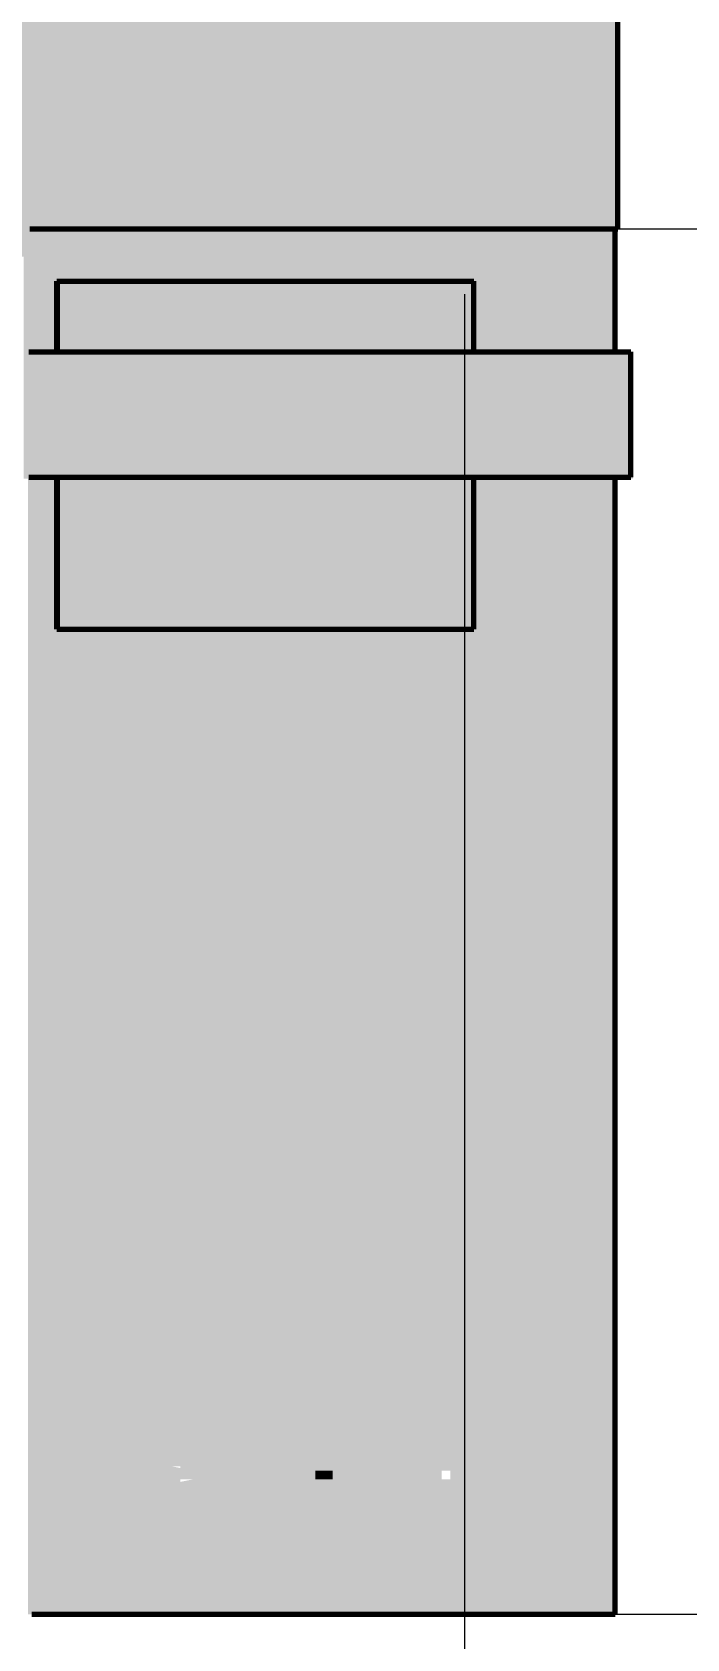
# Model space of a CAD drawing. Header units: millimetres. Extents: x 0 to 2208, y 0 to 420.
# Drawn here: x 2010.1 to 2025.14, y 228.43 to 265.36 of the extents above; entities that cross this region are included whole.
import ezdxf

# ---------------------------------------------------------------- set-up
doc = ezdxf.new("R2010")
doc.units = ezdxf.units.MM
for name, color, linetype, lineweight in [('01-VISIBLE', 7, 'CONTINUOUS', 70), ('04-COTA', 3, 'CONTINUOUS', 18), ('13-GRAFICA', 30, 'CONTINUOUS', 18)]:
    doc.layers.add(name, color=color, linetype=linetype, lineweight=lineweight)
doc.styles.add('ISO3098', font='isocpeur.ttf')
doc.dimstyles.new('FLAMA-IRAM', dxfattribs={"dimtxt": 3.5, "dimasz": 3.5, "dimexe": 2, "dimexo": 1.5, "dimgap": 1, "dimtad": 1, "dimdec": 1, "dimtxsty": 'ISO3098', "dimblk": 'IRAM_FLECHA', "dimblk1": 'IRAM_FLECHA', "dimblk2": 'IRAM_FLECHA', "dimcen": 2.5, "dimclrd": 256, "dimclre": 256, "dimclrt": 256, "dimazin": 3, "dimtfac": 1, "dimtmove": 0, "dimatfit": 3, "dimlwd": 18, "dimlwe": 18})

# ---------------------------------------------------------------- blocks, each defined once
blk = doc.blocks.new('IRAM_FLECHA')
blk.add_solid([(0, 0), (-1, 0.125), (-1, -0.125)])

msp = doc.modelspace()

# ---------------------------------------------------------------- hatches: boundary and pattern name
at = {"layer": '13-GRAFICA', "true_color": 0xb21820}
h = msp.add_hatch(color=7, dxfattribs=at)
h.dxf.hatch_style = 1
h.paths.add_polyline_path([(2023.403, 325.6), (2023.403, 325.5), (2023.503, 325.5), (2023.503, 258), (2020.203, 258), (2020.203, 259.6), (2010.703, 259.6), (2010.703, 258), (2009.903, 258), (2009.903, 260.2), (2005.603, 260.2), (2005.603, 260.8), (2023.403, 260.8), (2023.403, 305.6), (2005.603, 305.6), (2005.603, 325.2), (2005.003, 325.2), (2005.003, 305.6), (1987.203, 305.6), (1987.203, 325.6)])
at = {"layer": '13-GRAFICA', "true_color": 0xffffff}
h = msp.add_hatch(color=7, dxfattribs=at)
h.dxf.hatch_style = 1
h.paths.add_polyline_path([(1987.203, 260.8), (1987.203, 305.6), (2023.403, 305.6), (2023.403, 260.8)])
at = {"layer": '13-GRAFICA', "true_color": 0x00468c}
h = msp.add_hatch(color=7, dxfattribs=at)
h.dxf.hatch_style = 1
h.paths.add_polyline_path([(2013.072, 263.648), (2013.064, 263.561), (2013.052, 263.475), (2013.034, 263.391), (2013.011, 263.307), (2012.983, 263.226), (2012.95, 263.146), (2012.913, 263.07), (2012.871, 262.996), (2012.825, 262.925), (2012.774, 262.858), (2012.72, 262.794), (2012.662, 262.735), (2012.6, 262.679), (2012.535, 262.629), (2012.467, 262.583), (2012.396, 262.542), (2012.323, 262.506), (2012.248, 262.475), (2012.17, 262.45), (2012.092, 262.43), (2012.012, 262.416), (2011.931, 262.407), (2011.85, 262.404), (2011.768, 262.407), (2011.687, 262.416), (2011.607, 262.43), (2011.527, 262.45), (2011.448, 262.475), (2011.371, 262.506), (2011.297, 262.542), (2011.224, 262.583), (2011.154, 262.629), (2011.087, 262.679), (2011.023, 262.735), (2010.962, 262.794), (2010.906, 262.858), (2010.853, 262.925), (2010.805, 262.996), (2010.761, 263.07), (2010.721, 263.146), (2010.687, 263.226), (2010.658, 263.307), (2010.634, 263.391), (2010.615, 263.475), (2010.601, 263.561), (2010.593, 263.648), (2010.59, 263.735), (2010.593, 263.822), (2010.601, 263.909), (2010.615, 263.995), (2010.634, 264.079), (2010.658, 264.163), (2010.687, 264.244), (2010.721, 264.323), (2010.761, 264.4), (2010.805, 264.474), (2010.853, 264.545), (2010.906, 264.612), (2010.962, 264.676), (2011.023, 264.735), (2011.087, 264.79), (2011.154, 264.841), (2011.224, 264.887), (2011.297, 264.928), (2011.371, 264.964), (2011.448, 264.995), (2011.527, 265.02), (2011.607, 265.04), (2011.687, 265.054), (2011.768, 265.063), (2011.85, 265.065), (2011.931, 265.063), (2012.012, 265.054), (2012.092, 265.04), (2012.17, 265.02), (2012.248, 264.995), (2012.323, 264.964), (2012.396, 264.928), (2012.467, 264.887), (2012.535, 264.841), (2012.6, 264.79), (2012.662, 264.735), (2012.72, 264.676), (2012.774, 264.612), (2012.825, 264.545), (2012.871, 264.474), (2012.913, 264.4), (2012.95, 264.323), (2012.983, 264.244), (2013.011, 264.163), (2013.034, 264.079), (2013.052, 263.995), (2013.064, 263.909), (2013.072, 263.822), (2013.075, 263.735)])
at = {"layer": '13-GRAFICA', "true_color": 0x191919}
h = msp.add_hatch(color=7, dxfattribs=at)
h.dxf.hatch_style = 1
h.paths.add_polyline_path([(2018.463, 263.648), (2018.457, 263.561), (2018.447, 263.475), (2018.433, 263.391), (2018.416, 263.307), (2018.394, 263.226), (2018.369, 263.146), (2018.34, 263.07), (2018.308, 262.996), (2018.272, 262.925), (2018.233, 262.858), (2018.191, 262.794), (2018.145, 262.735), (2018.097, 262.679), (2018.046, 262.629), (2017.993, 262.583), (2017.937, 262.542), (2017.88, 262.506), (2017.82, 262.475), (2017.759, 262.45), (2017.697, 262.43), (2017.634, 262.416), (2017.569, 262.407), (2017.504, 262.404), (2017.439, 262.407), (2017.374, 262.416), (2017.309, 262.43), (2017.245, 262.45), (2017.182, 262.475), (2017.12, 262.506), (2017.059, 262.542), (2017, 262.583), (2016.943, 262.629), (2016.888, 262.679), (2016.836, 262.735), (2016.786, 262.794), (2016.74, 262.858), (2016.696, 262.925), (2016.657, 262.996), (2016.62, 263.07), (2016.588, 263.146), (2016.56, 263.226), (2016.536, 263.307), (2016.516, 263.391), (2016.5, 263.475), (2016.489, 263.561), (2016.482, 263.648), (2016.48, 263.735), (2016.482, 263.822), (2016.489, 263.909), (2016.5, 263.995), (2016.516, 264.079), (2016.536, 264.163), (2016.56, 264.244), (2016.588, 264.323), (2016.62, 264.4), (2016.657, 264.474), (2016.696, 264.545), (2016.74, 264.612), (2016.786, 264.676), (2016.836, 264.735), (2016.888, 264.79), (2016.943, 264.841), (2017, 264.887), (2017.059, 264.928), (2017.12, 264.964), (2017.182, 264.995), (2017.245, 265.02), (2017.309, 265.04), (2017.374, 265.054), (2017.439, 265.063), (2017.504, 265.065), (2017.569, 265.063), (2017.634, 265.054), (2017.697, 265.04), (2017.759, 265.02), (2017.82, 264.995), (2017.88, 264.964), (2017.937, 264.928), (2017.993, 264.887), (2018.046, 264.841), (2018.097, 264.79), (2018.145, 264.735), (2018.191, 264.676), (2018.233, 264.612), (2018.272, 264.545), (2018.308, 264.474), (2018.34, 264.4), (2018.369, 264.323), (2018.394, 264.244), (2018.416, 264.163), (2018.433, 264.079), (2018.447, 263.995), (2018.457, 263.909), (2018.463, 263.822), (2018.465, 263.735)])
at = {"layer": '13-GRAFICA', "true_color": 0xc81e2d}
h = msp.add_hatch(color=7, dxfattribs=at)
h.dxf.hatch_style = 1
h.paths.add_polyline_path([(1987.301, 262.004), (1987.446, 262.004), (1987.625, 262.004), (1987.836, 262.004), (1988.081, 262.004), (1988.358, 262.004), (1988.668, 262.004), (1989.008, 262.004), (1989.379, 262.004), (1989.78, 262.004), (1990.21, 262.004), (1990.669, 262.004), (1991.155, 262.004), (1991.668, 262.004), (1992.207, 262.004), (1992.77, 262.004), (1993.357, 262.004), (1993.966, 262.004), (1994.596, 262.004), (1995.247, 262.004), (1995.917, 262.004), (1996.605, 262.004), (1997.308, 262.004), (1998.027, 262.004), (1998.76, 262.004), (1999.505, 262.004), (2000.261, 262.004), (2001.027, 262.004), (2001.8, 262.004), (2002.581, 262.004), (2003.366, 262.004), (2004.155, 262.004), (2004.947, 262.004), (2005.739, 262.004), (2006.531, 262.004), (2007.32, 262.004), (2008.105, 262.004), (2008.886, 262.004), (2009.659, 262.004), (2010.425, 262.004), (2011.181, 262.004), (2011.926, 262.004), (2012.659, 262.004), (2013.378, 262.004), (2014.081, 262.004), (2014.769, 262.004), (2015.439, 262.004), (2016.09, 262.004), (2016.72, 262.004), (2017.329, 262.004), (2017.916, 262.004), (2018.479, 262.004), (2019.018, 262.004), (2019.531, 262.004), (2020.017, 262.004), (2020.476, 262.004), (2020.906, 262.004), (2021.307, 262.004), (2021.678, 262.004), (2022.018, 262.004), (2022.328, 262.004), (2022.605, 262.004), (2022.85, 262.004), (2023.061, 262.004), (2023.24, 262.004), (2023.385, 262.004), (2023.403, 262.004), (2023.403, 260.804), (2023.385, 260.804), (2023.24, 260.804), (2023.061, 260.804), (2022.85, 260.804), (2022.605, 260.804), (2022.328, 260.804), (2022.018, 260.804), (2021.678, 260.804), (2021.307, 260.804), (2020.906, 260.804), (2020.476, 260.804), (2020.017, 260.804), (2019.531, 260.804), (2019.018, 260.804), (2018.479, 260.804), (2017.916, 260.804), (2017.329, 260.804), (2016.72, 260.804), (2016.09, 260.804), (2015.439, 260.804), (2014.769, 260.804), (2014.081, 260.804), (2013.378, 260.804), (2012.659, 260.804), (2011.926, 260.804), (2011.181, 260.804), (2010.425, 260.804), (2009.659, 260.804), (2008.886, 260.804), (2008.105, 260.804), (2007.32, 260.804), (2006.531, 260.804), (2005.739, 260.804), (2004.947, 260.804), (2004.155, 260.804), (2003.366, 260.804), (2002.581, 260.804), (2001.8, 260.804), (2001.027, 260.804), (2000.261, 260.804), (1999.505, 260.804), (1998.76, 260.804), (1998.027, 260.804), (1997.308, 260.804), (1996.605, 260.804), (1995.917, 260.804), (1995.247, 260.804), (1994.596, 260.804), (1993.966, 260.804), (1993.357, 260.804), (1992.77, 260.804), (1992.207, 260.804), (1991.668, 260.804), (1991.155, 260.804), (1990.669, 260.804), (1990.21, 260.804), (1989.78, 260.804), (1989.379, 260.804), (1989.008, 260.804), (1988.668, 260.804), (1988.358, 260.804), (1988.081, 260.804), (1987.836, 260.804), (1987.625, 260.804), (1987.446, 260.804), (1987.301, 260.804), (1987.203, 260.804), (1987.203, 262.004)])
at = {"layer": '13-GRAFICA', "true_color": 0xf7c8d7}
h = msp.add_hatch(color=7, dxfattribs=at)
h.dxf.hatch_style = 1
h.paths.add_polyline_path([(2010.703, 259.6), (2010.803, 259.6), (2010.803, 258), (2010.803, 255.1), (2010.803, 251.6), (2010.703, 251.6)])
h = msp.add_hatch(color=7, dxfattribs=at)
h.dxf.hatch_style = 1
h.paths.add_polyline_path([(2014.303, 259.6), (2014.303, 258), (2010.803, 258), (2010.803, 259.6)])
h = msp.add_hatch(color=7, dxfattribs=at)
h.dxf.hatch_style = 1
h.paths.add_polyline_path([(2020.203, 259.6), (2020.203, 258), (2014.403, 258), (2014.403, 255.1), (2020.203, 255.1), (2020.203, 251.6), (2014.303, 251.6), (2014.303, 255.1), (2014.303, 258), (2014.303, 259.6)])
at = {"layer": '13-GRAFICA', "true_color": 0x005eaa}
h = msp.add_hatch(color=7, dxfattribs=at)
h.dxf.hatch_style = 1
h.paths.add_polyline_path([(2016.337, 258.09), (2016.391, 258.192), (2016.452, 258.29), (2016.519, 258.383), (2016.592, 258.472), (2016.67, 258.557), (2016.755, 258.635), (2016.844, 258.708), (2016.937, 258.775), (2017.035, 258.836), (2017.137, 258.89), (2017.241, 258.938), (2017.349, 258.979), (2017.459, 259.012), (2017.572, 259.038), (2017.685, 259.057), (2017.8, 259.068), (2017.915, 259.072), (2018.03, 259.068), (2018.145, 259.057), (2018.258, 259.038), (2018.371, 259.012), (2018.481, 258.979), (2018.589, 258.938), (2018.693, 258.89), (2018.795, 258.836), (2018.893, 258.775), (2018.986, 258.708), (2019.075, 258.635), (2019.16, 258.557), (2019.238, 258.472), (2019.311, 258.383), (2019.378, 258.29), (2019.439, 258.192), (2019.493, 258.09), (2019.534, 258), (2016.296, 258)])
at = {"layer": '13-GRAFICA', "true_color": 0x202020}
h = msp.add_hatch(color=7, dxfattribs=at)
h.dxf.hatch_style = 1
h.paths.add_polyline_path([(2010.703, 258), (2010.703, 255.1), (2009.903, 255.1), (2009.903, 258)])
h = msp.add_hatch(color=7, dxfattribs=at)
h.dxf.hatch_style = 1
h.paths.add_polyline_path([(2014.303, 258), (2014.303, 255.1), (2010.803, 255.1), (2010.803, 258)])
h = msp.add_hatch(color=7, dxfattribs=at)
h.dxf.hatch_style = 1
h.paths.add_polyline_path([(2023.903, 255.1), (2014.403, 255.1), (2014.403, 258), (2023.903, 258)])
at = {"layer": '13-GRAFICA', "true_color": 0xb21820}
h = msp.add_hatch(color=7, dxfattribs=at)
h.dxf.hatch_style = 1
h.paths.add_polyline_path([(2010.703, 255.1), (2010.703, 251.6), (2013.103, 251.6), (2013.103, 232.3), (2013.103, 232.1), (2013.103, 229), (2010.003, 229), (2010.003, 232.1), (2010.003, 232.3), (2010.003, 255.1)])
at = {"layer": '13-GRAFICA', "true_color": 0xf7c8d7}
h = msp.add_hatch(color=7, dxfattribs=at)
h.dxf.hatch_style = 1
h.paths.add_polyline_path([(2010.803, 251.6), (2010.803, 255.1), (2014.303, 255.1), (2014.303, 251.6)])
at = {"layer": '13-GRAFICA', "true_color": 0xb21820}
h = msp.add_hatch(color=7, dxfattribs=at)
h.dxf.hatch_style = 1
h.paths.add_polyline_path([(2020.203, 251.6), (2020.203, 255.1), (2023.503, 255.1), (2023.503, 229), (2019.703, 229), (2019.703, 232.1), (2019.703, 232.3), (2019.703, 251.6)])
h = msp.add_hatch(color=7, dxfattribs=at)
h.dxf.hatch_style = 1
h.paths.add_polyline_path([(2013.803, 251.6), (2013.803, 232.3), (2013.503, 232.3), (2013.503, 232.4), (2013.303, 232.4), (2013.303, 232.3), (2013.103, 232.3), (2013.103, 251.6)])
h = msp.add_hatch(color=7, dxfattribs=at)
h.dxf.hatch_style = 1
h.paths.add_polyline_path([(2016.603, 251.6), (2016.603, 232.3), (2016.603, 232.1), (2016.603, 229), (2013.803, 229), (2013.803, 232.1), (2013.803, 232.3), (2013.803, 251.6)])
h = msp.add_hatch(color=7, dxfattribs=at)
h.dxf.hatch_style = 1
h.paths.add_polyline_path([(2017.003, 251.6), (2017.003, 232.3), (2016.603, 232.3), (2016.603, 251.6)])
h = msp.add_hatch(color=7, dxfattribs=at)
h.dxf.hatch_style = 1
h.paths.add_polyline_path([(2019.503, 251.6), (2019.503, 232.3), (2019.503, 232.1), (2019.503, 229), (2017.003, 229), (2017.003, 232.1), (2017.003, 232.3), (2017.003, 251.6)])
h = msp.add_hatch(color=7, dxfattribs=at)
h.dxf.hatch_style = 1
h.paths.add_polyline_path([(2019.703, 251.6), (2019.703, 232.3), (2019.503, 232.3), (2019.503, 251.6)])
h = msp.add_hatch(color=7, dxfattribs=at)
h.dxf.hatch_style = 1
h.paths.add_polyline_path([(2013.303, 232.4), (2013.803, 232.3), (2013.803, 232.1), (2013.503, 232.1), (2013.503, 232), (2013.303, 232), (2013.303, 232.1), (2013.103, 232.1), (2013.103, 232.3), (2013.303, 232.3)])
h = msp.add_hatch(color=7, dxfattribs=at)
h.dxf.hatch_style = 1
h.paths.add_polyline_path([(2017.003, 232.1), (2016.603, 232.1), (2016.603, 232.3), (2017.003, 232.3)])
h = msp.add_hatch(color=7, dxfattribs=at)
h.dxf.hatch_style = 1
h.paths.add_polyline_path([(2013.103, 229), (2013.103, 232.1), (2013.303, 232.1), (2013.303, 232), (2013.803, 232.1), (2013.803, 229)])
h = msp.add_hatch(color=7, dxfattribs=at)
h.dxf.hatch_style = 1
h.paths.add_polyline_path([(2016.603, 229), (2016.603, 232.1), (2017.003, 232.1), (2017.003, 229)])
h = msp.add_hatch(color=7, dxfattribs=at)
h.dxf.hatch_style = 1
h.paths.add_polyline_path([(2019.503, 229), (2019.503, 232.1), (2019.703, 232.1), (2019.703, 229)])

# ---------------------------------------------------------------- linework, layer by layer
at = {"layer": '01-VISIBLE'}
for p, q in [((2023.553, 260.841), (2023.553, 305.571)), ((2023.493, 258.015), (2023.493, 260.841)), ((2010.664, 259.641), (2010.681, 259.641)), ((2010.664, 258.015), (2010.664, 259.641)), ((2010.681, 258.015), (2010.681, 259.641)), ((2020.247, 258.015), (2020.247, 259.641)), ((2023.853, 255.135), (2023.853, 258.015)), ((2010.664, 251.641), (2010.664, 255.135)), ((2010.681, 251.641), (2010.681, 255.135)), ((2020.247, 251.641), (2020.247, 255.135)), ((2023.493, 229), (2023.493, 255.135)), ((2010.664, 251.641), (2010.681, 251.641))]:
    msp.add_line(p, q, dxfattribs=at)
for points in [[(2010.045, 260.841), (2010.146, 260.841), (2010.246, 260.841), (2010.346, 260.841), (2010.446, 260.841), (2010.546, 260.841), (2010.646, 260.841), (2010.746, 260.841), (2010.846, 260.841), (2010.946, 260.841), (2011.046, 260.841), (2011.146, 260.841), (2011.246, 260.841), (2011.346, 260.841), (2011.446, 260.841), (2011.546, 260.841), (2011.646, 260.841), (2011.746, 260.841), (2011.846, 260.841), (2011.947, 260.841), (2012.047, 260.841), (2012.147, 260.841), (2012.247, 260.841), (2012.347, 260.841), (2012.447, 260.841), (2012.547, 260.841), (2012.647, 260.841), (2012.747, 260.841), (2012.847, 260.841), (2012.947, 260.841), (2013.047, 260.841), (2013.147, 260.841), (2013.247, 260.841), (2013.347, 260.841), (2013.447, 260.841), (2013.547, 260.841), (2013.647, 260.841), (2013.748, 260.841), (2013.848, 260.841), (2013.948, 260.841), (2014.048, 260.841), (2014.148, 260.841), (2014.248, 260.841), (2014.348, 260.841), (2014.448, 260.841), (2014.548, 260.841), (2014.648, 260.841), (2014.748, 260.841), (2014.848, 260.841), (2014.948, 260.841), (2015.048, 260.841), (2015.148, 260.841), (2015.248, 260.841), (2015.348, 260.841), (2015.448, 260.841), (2015.549, 260.841), (2015.649, 260.841), (2015.749, 260.841), (2015.849, 260.841), (2015.949, 260.841), (2016.049, 260.841), (2016.149, 260.841), (2016.249, 260.841), (2016.349, 260.841), (2016.449, 260.841), (2016.549, 260.841), (2016.649, 260.841), (2016.749, 260.841), (2016.849, 260.841), (2016.949, 260.841), (2017.049, 260.841), (2017.149, 260.841), (2017.249, 260.841), (2017.35, 260.841), (2017.45, 260.841), (2017.55, 260.841), (2017.65, 260.841), (2017.75, 260.841), (2017.85, 260.841), (2017.95, 260.841), (2018.05, 260.841), (2018.15, 260.841), (2018.25, 260.841), (2018.35, 260.841), (2018.45, 260.841), (2018.55, 260.841), (2018.65, 260.841), (2018.75, 260.841), (2018.85, 260.841), (2018.95, 260.841), (2019.05, 260.841), (2019.151, 260.841), (2019.251, 260.841), (2019.351, 260.841), (2019.451, 260.841), (2019.551, 260.841), (2019.651, 260.841), (2019.751, 260.841), (2019.851, 260.841), (2019.951, 260.841), (2020.051, 260.841), (2020.151, 260.841), (2020.251, 260.841), (2020.351, 260.841), (2020.451, 260.841), (2020.551, 260.841), (2020.651, 260.841), (2020.751, 260.841), (2020.851, 260.841), (2020.952, 260.841), (2021.052, 260.841), (2021.152, 260.841), (2021.252, 260.841), (2021.352, 260.841), (2021.452, 260.841), (2021.552, 260.841), (2021.652, 260.841), (2021.752, 260.841), (2021.852, 260.841), (2021.952, 260.841), (2022.052, 260.841), (2022.152, 260.841), (2022.252, 260.841), (2022.352, 260.841), (2022.452, 260.841), (2022.552, 260.841), (2022.652, 260.841), (2022.753, 260.841), (2022.853, 260.841), (2022.953, 260.841), (2023.053, 260.841), (2023.153, 260.841), (2023.253, 260.841), (2023.353, 260.841), (2023.453, 260.841), (2023.553, 260.841)], [(2010.681, 259.641), (2010.782, 259.641), (2010.883, 259.641), (2010.983, 259.641), (2011.084, 259.641), (2011.185, 259.641), (2011.285, 259.641), (2011.386, 259.641), (2011.487, 259.641), (2011.587, 259.641), (2011.688, 259.641), (2011.789, 259.641), (2011.89, 259.641), (2011.99, 259.641), (2012.091, 259.641), (2012.192, 259.641), (2012.292, 259.641), (2012.393, 259.641), (2012.494, 259.641), (2012.594, 259.641), (2012.695, 259.641), (2012.796, 259.641), (2012.896, 259.641), (2012.997, 259.641), (2013.098, 259.641), (2013.198, 259.641), (2013.299, 259.641), (2013.4, 259.641), (2013.501, 259.641), (2013.601, 259.641), (2013.702, 259.641), (2013.803, 259.641), (2013.903, 259.641), (2014.004, 259.641), (2014.105, 259.641), (2014.205, 259.641), (2014.306, 259.641), (2014.407, 259.641), (2014.507, 259.641), (2014.608, 259.641), (2014.709, 259.641), (2014.809, 259.641), (2014.91, 259.641), (2015.011, 259.641), (2015.112, 259.641), (2015.212, 259.641), (2015.313, 259.641), (2015.414, 259.641), (2015.514, 259.641), (2015.615, 259.641), (2015.716, 259.641), (2015.816, 259.641), (2015.917, 259.641), (2016.018, 259.641), (2016.118, 259.641), (2016.219, 259.641), (2016.32, 259.641), (2016.421, 259.641), (2016.521, 259.641), (2016.622, 259.641), (2016.723, 259.641), (2016.823, 259.641), (2016.924, 259.641), (2017.025, 259.641), (2017.125, 259.641), (2017.226, 259.641), (2017.327, 259.641), (2017.427, 259.641), (2017.528, 259.641), (2017.629, 259.641), (2017.729, 259.641), (2017.83, 259.641), (2017.931, 259.641), (2018.032, 259.641), (2018.132, 259.641), (2018.233, 259.641), (2018.334, 259.641), (2018.434, 259.641), (2018.535, 259.641), (2018.636, 259.641), (2018.736, 259.641), (2018.837, 259.641), (2018.938, 259.641), (2019.038, 259.641), (2019.139, 259.641), (2019.24, 259.641), (2019.34, 259.641), (2019.441, 259.641), (2019.542, 259.641), (2019.643, 259.641), (2019.743, 259.641), (2019.844, 259.641), (2019.945, 259.641), (2020.045, 259.641), (2020.146, 259.641), (2020.247, 259.641)], [(2010.023, 258.015), (2010.123, 258.015), (2010.223, 258.015), (2010.323, 258.015), (2010.424, 258.015), (2010.524, 258.015), (2010.624, 258.015), (2010.724, 258.015), (2010.824, 258.015), (2010.925, 258.015), (2011.025, 258.015), (2011.125, 258.015), (2011.225, 258.015), (2011.326, 258.015), (2011.426, 258.015), (2011.526, 258.015), (2011.626, 258.015), (2011.726, 258.015), (2011.827, 258.015), (2011.927, 258.015), (2012.027, 258.015), (2012.127, 258.015), (2012.228, 258.015), (2012.328, 258.015), (2012.428, 258.015), (2012.528, 258.015), (2012.628, 258.015), (2012.729, 258.015), (2012.829, 258.015), (2012.929, 258.015), (2013.029, 258.015), (2013.129, 258.015), (2013.23, 258.015), (2013.33, 258.015), (2013.43, 258.015), (2013.53, 258.015), (2013.631, 258.015), (2013.731, 258.015), (2013.831, 258.015), (2013.931, 258.015), (2014.031, 258.015), (2014.132, 258.015), (2014.232, 258.015), (2014.332, 258.015), (2014.432, 258.015), (2014.533, 258.015), (2014.633, 258.015), (2014.733, 258.015), (2014.833, 258.015), (2014.933, 258.015), (2015.034, 258.015), (2015.134, 258.015), (2015.234, 258.015), (2015.334, 258.015), (2015.435, 258.015), (2015.535, 258.015), (2015.635, 258.015), (2015.735, 258.015), (2015.835, 258.015), (2015.936, 258.015), (2016.036, 258.015), (2016.136, 258.015), (2016.236, 258.015), (2016.337, 258.015), (2016.437, 258.015), (2016.537, 258.015), (2016.637, 258.015), (2016.737, 258.015), (2016.838, 258.015), (2016.938, 258.015), (2017.038, 258.015), (2017.138, 258.015), (2017.239, 258.015), (2017.339, 258.015), (2017.439, 258.015), (2017.539, 258.015), (2017.639, 258.015), (2017.74, 258.015), (2017.84, 258.015), (2017.94, 258.015), (2018.04, 258.015), (2018.14, 258.015), (2018.241, 258.015), (2018.341, 258.015), (2018.441, 258.015), (2018.541, 258.015), (2018.642, 258.015), (2018.742, 258.015), (2018.842, 258.015), (2018.942, 258.015), (2019.042, 258.015), (2019.143, 258.015), (2019.243, 258.015), (2019.343, 258.015), (2019.443, 258.015), (2019.544, 258.015), (2019.644, 258.015), (2019.744, 258.015), (2019.844, 258.015), (2019.944, 258.015), (2020.045, 258.015), (2020.145, 258.015), (2020.245, 258.015), (2020.345, 258.015), (2020.446, 258.015), (2020.546, 258.015), (2020.646, 258.015), (2020.746, 258.015), (2020.846, 258.015), (2020.947, 258.015), (2021.047, 258.015), (2021.147, 258.015), (2021.247, 258.015), (2021.348, 258.015), (2021.448, 258.015), (2021.548, 258.015), (2021.648, 258.015), (2021.748, 258.015), (2021.849, 258.015), (2021.949, 258.015), (2022.049, 258.015), (2022.149, 258.015), (2022.249, 258.015), (2022.35, 258.015), (2022.45, 258.015), (2022.55, 258.015), (2022.65, 258.015), (2022.751, 258.015), (2022.851, 258.015), (2022.951, 258.015), (2023.051, 258.015), (2023.151, 258.015), (2023.252, 258.015), (2023.352, 258.015), (2023.452, 258.015), (2023.552, 258.015), (2023.653, 258.015), (2023.753, 258.015), (2023.853, 258.015)], [(2010.023, 255.135), (2010.123, 255.135), (2010.223, 255.135), (2010.323, 255.135), (2010.424, 255.135), (2010.524, 255.135), (2010.624, 255.135), (2010.724, 255.135), (2010.824, 255.135), (2010.925, 255.135), (2011.025, 255.135), (2011.125, 255.135), (2011.225, 255.135), (2011.326, 255.135), (2011.426, 255.135), (2011.526, 255.135), (2011.626, 255.135), (2011.726, 255.135), (2011.827, 255.135), (2011.927, 255.135), (2012.027, 255.135), (2012.127, 255.135), (2012.228, 255.135), (2012.328, 255.135), (2012.428, 255.135), (2012.528, 255.135), (2012.628, 255.135), (2012.729, 255.135), (2012.829, 255.135), (2012.929, 255.135), (2013.029, 255.135), (2013.129, 255.135), (2013.23, 255.135), (2013.33, 255.135), (2013.43, 255.135), (2013.53, 255.135), (2013.631, 255.135), (2013.731, 255.135), (2013.831, 255.135), (2013.931, 255.135), (2014.031, 255.135), (2014.132, 255.135), (2014.232, 255.135), (2014.332, 255.135), (2014.432, 255.135), (2014.533, 255.135), (2014.633, 255.135), (2014.733, 255.135), (2014.833, 255.135), (2014.933, 255.135), (2015.034, 255.135), (2015.134, 255.135), (2015.234, 255.135), (2015.334, 255.135), (2015.435, 255.135), (2015.535, 255.135), (2015.635, 255.135), (2015.735, 255.135), (2015.835, 255.135), (2015.936, 255.135), (2016.036, 255.135), (2016.136, 255.135), (2016.236, 255.135), (2016.337, 255.135), (2016.437, 255.135), (2016.537, 255.135), (2016.637, 255.135), (2016.737, 255.135), (2016.838, 255.135), (2016.938, 255.135), (2017.038, 255.135), (2017.138, 255.135), (2017.239, 255.135), (2017.339, 255.135), (2017.439, 255.135), (2017.539, 255.135), (2017.639, 255.135), (2017.74, 255.135), (2017.84, 255.135), (2017.94, 255.135), (2018.04, 255.135), (2018.14, 255.135), (2018.241, 255.135), (2018.341, 255.135), (2018.441, 255.135), (2018.541, 255.135), (2018.642, 255.135), (2018.742, 255.135), (2018.842, 255.135), (2018.942, 255.135), (2019.042, 255.135), (2019.143, 255.135), (2019.243, 255.135), (2019.343, 255.135), (2019.443, 255.135), (2019.544, 255.135), (2019.644, 255.135), (2019.744, 255.135), (2019.844, 255.135), (2019.944, 255.135), (2020.045, 255.135), (2020.145, 255.135), (2020.245, 255.135), (2020.345, 255.135), (2020.446, 255.135), (2020.546, 255.135), (2020.646, 255.135), (2020.746, 255.135), (2020.846, 255.135), (2020.947, 255.135), (2021.047, 255.135), (2021.147, 255.135), (2021.247, 255.135), (2021.348, 255.135), (2021.448, 255.135), (2021.548, 255.135), (2021.648, 255.135), (2021.748, 255.135), (2021.849, 255.135), (2021.949, 255.135), (2022.049, 255.135), (2022.149, 255.135), (2022.249, 255.135), (2022.35, 255.135), (2022.45, 255.135), (2022.55, 255.135), (2022.65, 255.135), (2022.751, 255.135), (2022.851, 255.135), (2022.951, 255.135), (2023.051, 255.135), (2023.151, 255.135), (2023.252, 255.135), (2023.352, 255.135), (2023.452, 255.135), (2023.552, 255.135), (2023.653, 255.135), (2023.753, 255.135), (2023.853, 255.135)], [(2010.681, 251.641), (2010.782, 251.641), (2010.883, 251.641), (2010.983, 251.641), (2011.084, 251.641), (2011.185, 251.641), (2011.285, 251.641), (2011.386, 251.641), (2011.487, 251.641), (2011.587, 251.641), (2011.688, 251.641), (2011.789, 251.641), (2011.89, 251.641), (2011.99, 251.641), (2012.091, 251.641), (2012.192, 251.641), (2012.292, 251.641), (2012.393, 251.641), (2012.494, 251.641), (2012.594, 251.641), (2012.695, 251.641), (2012.796, 251.641), (2012.896, 251.641), (2012.997, 251.641), (2013.098, 251.641), (2013.198, 251.641), (2013.299, 251.641), (2013.4, 251.641), (2013.501, 251.641), (2013.601, 251.641), (2013.702, 251.641), (2013.803, 251.641), (2013.903, 251.641), (2014.004, 251.641), (2014.105, 251.641), (2014.205, 251.641), (2014.306, 251.641), (2014.407, 251.641), (2014.507, 251.641), (2014.608, 251.641), (2014.709, 251.641), (2014.809, 251.641), (2014.91, 251.641), (2015.011, 251.641), (2015.112, 251.641), (2015.212, 251.641), (2015.313, 251.641), (2015.414, 251.641), (2015.514, 251.641), (2015.615, 251.641), (2015.716, 251.641), (2015.816, 251.641), (2015.917, 251.641), (2016.018, 251.641), (2016.118, 251.641), (2016.219, 251.641), (2016.32, 251.641), (2016.421, 251.641), (2016.521, 251.641), (2016.622, 251.641), (2016.723, 251.641), (2016.823, 251.641), (2016.924, 251.641), (2017.025, 251.641), (2017.125, 251.641), (2017.226, 251.641), (2017.327, 251.641), (2017.427, 251.641), (2017.528, 251.641), (2017.629, 251.641), (2017.729, 251.641), (2017.83, 251.641), (2017.931, 251.641), (2018.032, 251.641), (2018.132, 251.641), (2018.233, 251.641), (2018.334, 251.641), (2018.434, 251.641), (2018.535, 251.641), (2018.636, 251.641), (2018.736, 251.641), (2018.837, 251.641), (2018.938, 251.641), (2019.038, 251.641), (2019.139, 251.641), (2019.24, 251.641), (2019.34, 251.641), (2019.441, 251.641), (2019.542, 251.641), (2019.643, 251.641), (2019.743, 251.641), (2019.844, 251.641), (2019.945, 251.641), (2020.045, 251.641), (2020.146, 251.641), (2020.247, 251.641)], [(2010.093, 229), (2010.193, 229), (2010.293, 229), (2010.393, 229), (2010.493, 229), (2010.593, 229), (2010.693, 229), (2010.793, 229), (2010.893, 229), (2010.993, 229), (2011.093, 229), (2011.193, 229), (2011.293, 229), (2011.393, 229), (2011.493, 229), (2011.593, 229), (2011.693, 229), (2011.793, 229), (2011.893, 229), (2011.993, 229), (2012.093, 229), (2012.193, 229), (2012.293, 229), (2012.393, 229), (2012.493, 229), (2012.593, 229), (2012.693, 229), (2012.793, 229), (2012.893, 229), (2012.993, 229), (2013.093, 229), (2013.193, 229), (2013.293, 229), (2013.393, 229), (2013.493, 229), (2013.593, 229), (2013.693, 229), (2013.793, 229), (2013.893, 229), (2013.993, 229), (2014.093, 229), (2014.193, 229), (2014.293, 229), (2014.393, 229), (2014.493, 229), (2014.593, 229), (2014.693, 229), (2014.793, 229), (2014.893, 229), (2014.993, 229), (2015.093, 229), (2015.193, 229), (2015.293, 229), (2015.393, 229), (2015.493, 229), (2015.593, 229), (2015.693, 229), (2015.793, 229), (2015.893, 229), (2015.993, 229), (2016.093, 229), (2016.193, 229), (2016.293, 229), (2016.393, 229), (2016.493, 229), (2016.593, 229), (2016.693, 229), (2016.793, 229), (2016.893, 229), (2016.993, 229), (2017.093, 229), (2017.193, 229), (2017.293, 229), (2017.393, 229), (2017.493, 229), (2017.593, 229), (2017.693, 229), (2017.793, 229), (2017.893, 229), (2017.993, 229), (2018.093, 229), (2018.193, 229), (2018.293, 229), (2018.393, 229), (2018.493, 229), (2018.593, 229), (2018.693, 229), (2018.793, 229), (2018.893, 229), (2018.993, 229), (2019.093, 229), (2019.193, 229), (2019.293, 229), (2019.393, 229), (2019.493, 229), (2019.593, 229), (2019.693, 229), (2019.793, 229), (2019.893, 229), (2019.993, 229), (2020.093, 229), (2020.193, 229), (2020.293, 229), (2020.393, 229), (2020.493, 229), (2020.593, 229), (2020.693, 229), (2020.793, 229), (2020.893, 229), (2020.993, 229), (2021.093, 229), (2021.193, 229), (2021.293, 229), (2021.393, 229), (2021.493, 229), (2021.593, 229), (2021.693, 229), (2021.793, 229), (2021.893, 229), (2021.993, 229), (2022.093, 229), (2022.193, 229), (2022.293, 229), (2022.393, 229), (2022.493, 229), (2022.593, 229), (2022.693, 229), (2022.793, 229), (2022.893, 229), (2022.993, 229), (2023.093, 229), (2023.193, 229), (2023.293, 229), (2023.393, 229), (2023.493, 229)]]:
    msp.add_lwpolyline(points, dxfattribs=at)

# ---------------------------------------------------------------- dimensions: what is measured, and where the dimension line sits
at = {"layer": '04-COTA'}
for base, p1, p2 in [((2034.797, 260.8414), (2020.0267, 260.8414), (2020.0267, 305.5707)), ((2034.797, 229), (2020.027, 229), (2020.027, 260.841))]:
    msp.add_linear_dim(base=base, p1=p1, p2=p2, angle=90, dimstyle='FLAMA-IRAM', override={"dimlfac": 5}, dxfattribs=at).render()
msp.add_linear_dim(base=(1990.659, 221), p1=(1990.659, 260.841), p2=(2020.027, 260.841), dimstyle='FLAMA-IRAM', override={"dimlfac": 5}, dxfattribs=at).render()

doc.saveas('drawing.dxf')
